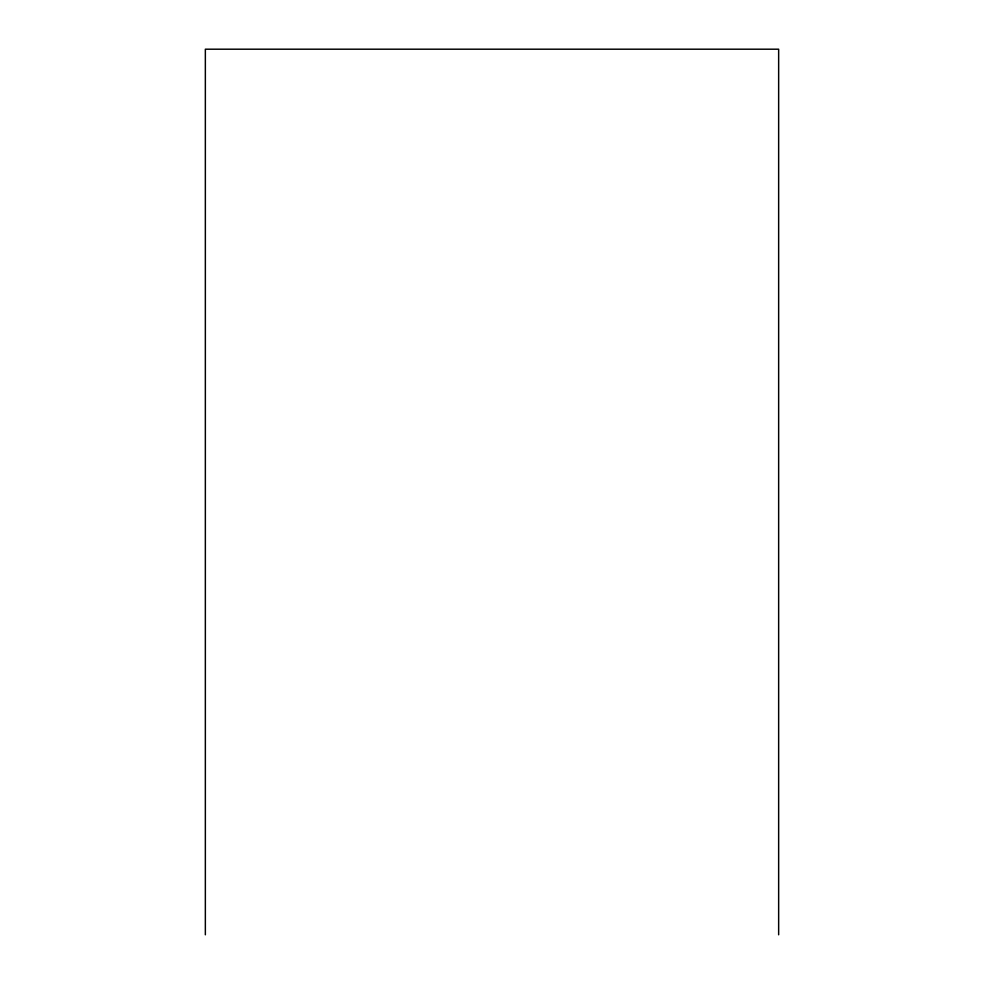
<?xml version="1.0" encoding="UTF-8"?>
<svg xmlns="http://www.w3.org/2000/svg" width="984" height="984" viewBox="0 0 984 984"><rect width="100%" height="100%" fill="white"/><g stroke="black" fill="none" stroke-linecap="round" stroke-linejoin="round"><path stroke-width="1.48" d="M778.651 934.8L778.651 49.2L205.348 49.2L205.348 934.8"/></g></svg>
